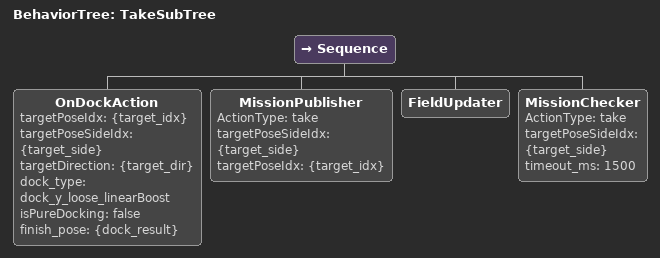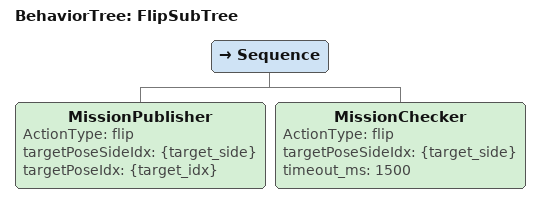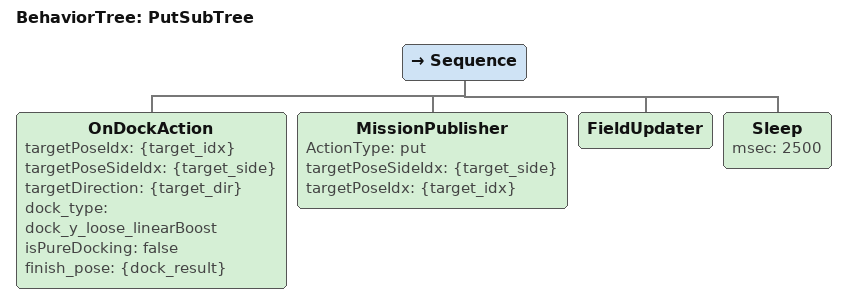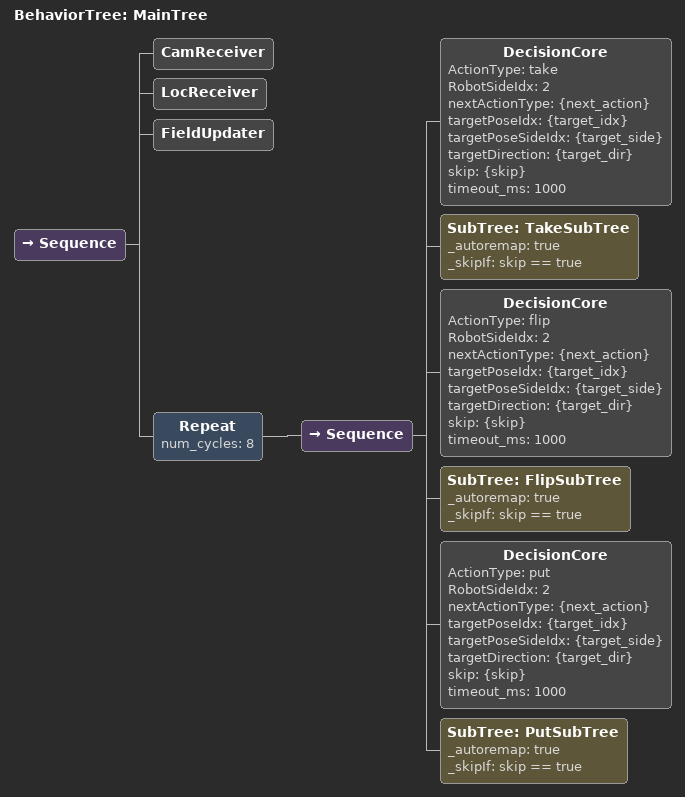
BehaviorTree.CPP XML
<?xml version="1.0" encoding="UTF-8"?>
<root BTCPP_format="4">
    <!-- TAKE SubTree: Go to collection point and take -->
    <BehaviorTree ID="TakeSubTree">
        <Sequence>
            <!-- Dock to collection pdoint -->
            <OnDockAction
                targetPoseIdx="{target_idx}"
                targetPoseSideIdx="{target_side}"
                targetDirection="{target_dir}"
                dock_type="dock_y_loose_linearBoost"
                isPureDocking="false"
                finish_pose="{dock_result}"/>

            <!-- Publish TAKE command to firmware -->
            <MissionPublisher
                ActionType="take"
                targetPoseSideIdx="{target_side}"
                targetPoseIdx="{target_idx}"/>
            <FieldUpdater/>

            <!-- Wait for vision to confirm take, or timeout -->
            <MissionChecker
                ActionType="take"
                targetPoseSideIdx="{target_side}"
                timeout_ms="1500"/>
        </Sequence>
    </BehaviorTree>

    <!-- FLIP SubTree: Flip the hazelnut               -->
    <BehaviorTree ID="FlipSubTree">
        <Sequence>
            <!-- Publish FLIP command to firmware -->
            <MissionPublisher
                ActionType="flip"
                targetPoseSideIdx="{target_side}"
                targetPoseIdx="{target_idx}"/>

            <!-- Wait for flip to complete (pure timeout, no vision feedback) -->
            <MissionChecker
                ActionType="flip"
                targetPoseSideIdx="{target_side}"
                timeout_ms="1500"/>
        </Sequence>
    </BehaviorTree>

    <!-- PUT SubTree: Go to pantry point and put -->
    <BehaviorTree ID="PutSubTree">
        <Sequence>
            <!-- Dock to pantry point -->
            <OnDockAction
                targetPoseIdx="{target_idx}"
                targetPoseSideIdx="{target_side}"
                targetDirection="{target_dir}"
                dock_type="dock_y_loose_linearBoost"
                isPureDocking="false"
                finish_pose="{dock_result}"/>

            <!-- Publish PUT command to firmware -->
            <MissionPublisher
                ActionType="put"
                targetPoseSideIdx="{target_side}"
                targetPoseIdx="{target_idx}"/>
            <FieldUpdater/>
            <Sleep msec="2500"/>
            <!-- Wait for vision to confirm put, or timeout -->
        </Sequence>
    </BehaviorTree>

    <!-- Main Tree: Complete collection cycle -->
    <!-- Pattern: Fill all 4 robot sides, then empty them to pantries -->
    <!-- Repeat twice to handle all 8 collection points -->
    <BehaviorTree ID="MainTree">
        <Sequence>
            <!-- Initialize receivers -->
            <CamReceiver/>
            <LocReceiver/>
            <FieldUpdater/>
            <!-- Main mission loop -->
            <Repeat num_cycles="8">
                <Sequence>
                    <DecisionCore
                        ActionType="take"
                        RobotSideIdx="2"
                        nextActionType="{next_action}"
                        targetPoseIdx="{target_idx}"
                        targetPoseSideIdx="{target_side}"
                        targetDirection="{target_dir}" skip="{skip}" timeout_ms="1000"/>
                    <SubTree ID="TakeSubTree" _autoremap="true" _skipIf="skip == true"/>
                    <DecisionCore
                        ActionType="flip"
                        RobotSideIdx="2"
                        nextActionType="{next_action}"
                        targetPoseIdx="{target_idx}"
                        targetPoseSideIdx="{target_side}"
                        targetDirection="{target_dir}" skip="{skip}" timeout_ms="1000"/>
                    <SubTree ID="FlipSubTree" _autoremap="true" _skipIf="skip == true"/>
                    <DecisionCore
                        ActionType="put"
                        RobotSideIdx="2"
                        nextActionType="{next_action}"
                        targetPoseIdx="{target_idx}"
                        targetPoseSideIdx="{target_side}"
                        targetDirection="{target_dir}" skip="{skip}" timeout_ms="1000"/>
                    <SubTree ID="PutSubTree" _autoremap="true" _skipIf="skip == true"/>
                </Sequence>
            </Repeat>
        </Sequence>
    </BehaviorTree>
</root>
